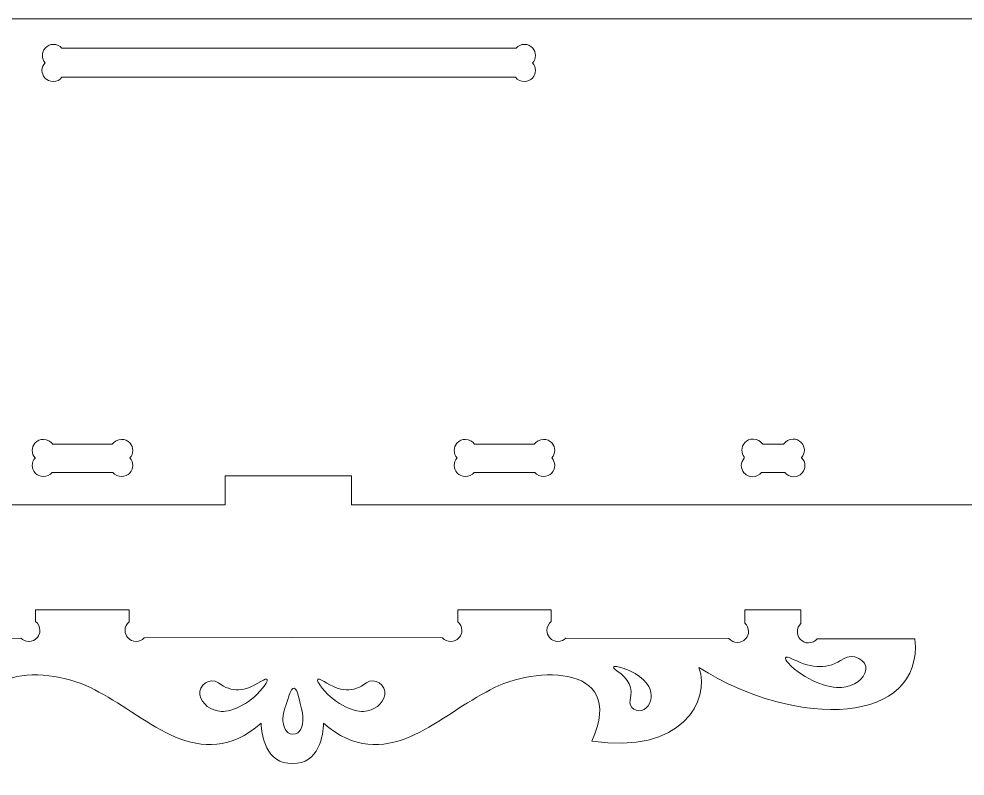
# Model space of a CAD drawing. Header units: centimetres. Extents: x -17.8 to 60.3, y -9.9 to 37.2.
# Drawn here: x -5.98 to 6.81, y -7.56 to 2.67 of the extents above; entities that cross this region are included whole.
import ezdxf

# ---------------------------------------------------------------- set-up
doc = ezdxf.new("R2010")
doc.units = ezdxf.units.CM
doc.header["$MEASUREMENT"] = 0
doc.layers.add('layer 1', color=7, linetype='Continuous')

msp = doc.modelspace()

# ---------------------------------------------------------------- linework, layer by layer
at = {"layer": 'layer 1', "color": 2, "lineweight": 9}
for points, knots in [([(-14.53482, -3.89638), (-14.53482, -3.89638), (-3.19512, -3.89638), (-3.19512, -3.89638), (-3.19512, -3.89638), (-3.19512, -3.89638), (-3.19512, -3.50211), (-3.19512, -3.50211), (-3.19512, -3.50211), (-3.19512, -3.50211), (-2.33718, -3.50211), (-2.33718, -3.50211), (-2.33718, -3.50211), (-2.33718, -3.50211), (-1.48664, -3.50211), (-1.48664, -3.50211), (-1.48664, -3.50211), (-1.48664, -3.50211), (-1.48664, -3.89638), (-1.48664, -3.89638), (-1.48664, -3.89638), (-1.48664, -3.89638), (9.86043, -3.89638), (9.86043, -3.89638), (9.86043, -3.89638), (9.94489, -4.17461), (10.20339, -4.37713), (10.50918, -4.37713), (10.50918, -4.37713), (10.88355, -4.37713), (11.18709, -4.0736), (11.18709, -3.69922), (11.18709, -3.69922), (11.18709, -3.43088), (11.0311, -3.19893), (10.80487, -3.08908), (10.80487, -3.08908), (10.80487, -3.08908), (10.80487, -1.98293), (10.80487, -1.98293), (10.80487, -1.98293), (10.80487, -1.98293), (10.77932, -1.98293), (10.77932, -1.98293), (10.77932, -1.98293), (10.77932, -1.9505), (10.70247, -1.92419), (10.60775, -1.92419), (10.60775, -1.92419), (10.51303, -1.92419), (10.4362, -1.9505), (10.4362, -1.98293), (10.4362, -1.98293), (10.4362, -1.98293), (10.41062, -1.98293), (10.41062, -1.98293), (10.41062, -1.98293), (10.41062, -1.98293), (10.41062, 0.74964), (10.41062, 0.74964), (10.41062, 0.74964), (10.41062, 0.74964), (10.45264, 0.74964), (10.45264, 0.74964), (10.45264, 0.74964), (10.45264, 0.7237), (10.5221, 0.70265), (10.60775, 0.70265), (10.60775, 0.70265), (10.6934, 0.70265), (10.76285, 0.7237), (10.76285, 0.74964), (10.76285, 0.74964), (10.76285, 0.74964), (10.80487, 0.74964), (10.80487, 0.74964), (10.80487, 0.74964), (10.80487, 0.74964), (10.80487, 2.67467), (10.80487, 2.67467), (10.80487, 2.67467), (10.80487, 2.67467), (-15.47926, 2.67467), (-15.47926, 2.67467), (-15.47926, 2.67467), (-15.47926, 2.67467), (-15.47926, 0.75874), (-15.47926, 0.75874), (-15.47926, 0.75874), (-15.47926, 0.75874), (-15.45368, 0.75874), (-15.45368, 0.75874), (-15.45368, 0.75874), (-15.45368, 0.72631), (-15.37684, 0.69999), (-15.28211, 0.69999), (-15.28211, 0.69999), (-15.18738, 0.69999), (-15.11057, 0.72631), (-15.11057, 0.75874), (-15.11057, 0.75874), (-15.11057, 0.75874), (-15.08498, 0.75874), (-15.08498, 0.75874), (-15.08498, 0.75874), (-15.08498, 0.75874), (-15.08498, -1.96474), (-15.08498, -1.96474), (-15.08498, -1.96474), (-15.08498, -1.96474), (-15.12701, -1.96474), (-15.12701, -1.96474), (-15.12701, -1.96474), (-15.12701, -1.9388), (-15.19646, -1.91775), (-15.28211, -1.91775), (-15.28211, -1.91775), (-15.36776, -1.91775), (-15.43722, -1.9388), (-15.43722, -1.96474), (-15.43722, -1.96474), (-15.43722, -1.96474), (-15.47926, -1.96474), (-15.47926, -1.96474), (-15.47926, -1.96474), (-15.47926, -1.96474), (-15.47926, -3.08908), (-15.47926, -3.08908), (-15.47926, -3.08908), (-15.70547, -3.19893), (-15.86146, -3.43088), (-15.86146, -3.69922), (-15.86146, -3.69922), (-15.86146, -4.0736), (-15.55792, -4.37713), (-15.18355, -4.37713), (-15.18355, -4.37713), (-14.87778, -4.37713), (-14.61926, -4.17461), (-14.53482, -3.89638)], [0, 0, 0, 0, 0.02777778, 0.02777778, 0.02777778, 0.02777778, 0.05555556, 0.05555556, 0.05555556, 0.05555556, 0.08333333, 0.08333333, 0.08333333, 0.08333333, 0.11111111, 0.11111111, 0.11111111, 0.11111111, 0.13888889, 0.13888889, 0.13888889, 0.13888889, 0.16666667, 0.16666667, 0.16666667, 0.16666667, 0.19444444, 0.19444444, 0.19444444, 0.19444444, 0.22222222, 0.22222222, 0.22222222, 0.22222222, 0.25, 0.25, 0.25, 0.25, 0.27777778, 0.27777778, 0.27777778, 0.27777778, 0.30555556, 0.30555556, 0.30555556, 0.30555556, 0.33333333, 0.33333333, 0.33333333, 0.33333333, 0.36111111, 0.36111111, 0.36111111, 0.36111111, 0.38888889, 0.38888889, 0.38888889, 0.38888889, 0.41666667, 0.41666667, 0.41666667, 0.41666667, 0.44444444, 0.44444444, 0.44444444, 0.44444444, 0.47222222, 0.47222222, 0.47222222, 0.47222222, 0.5, 0.5, 0.5, 0.5, 0.52777778, 0.52777778, 0.52777778, 0.52777778, 0.55555556, 0.55555556, 0.55555556, 0.55555556, 0.58333333, 0.58333333, 0.58333333, 0.58333333, 0.61111111, 0.61111111, 0.61111111, 0.61111111, 0.63888889, 0.63888889, 0.63888889, 0.63888889, 0.66666667, 0.66666667, 0.66666667, 0.66666667, 0.69444444, 0.69444444, 0.69444444, 0.69444444, 0.72222222, 0.72222222, 0.72222222, 0.72222222, 0.75, 0.75, 0.75, 0.75, 0.77777778, 0.77777778, 0.77777778, 0.77777778, 0.80555556, 0.80555556, 0.80555556, 0.80555556, 0.83333333, 0.83333333, 0.83333333, 0.83333333, 0.86111111, 0.86111111, 0.86111111, 0.86111111, 0.88888889, 0.88888889, 0.88888889, 0.88888889, 0.91666667, 0.91666667, 0.91666667, 0.91666667, 0.94444444, 0.94444444, 0.94444444, 0.94444444, 1, 1, 1, 1]), ([(-5.62911, 2.08264), (-5.65195, 2.10894), (-5.66577, 2.14323), (-5.66577, 2.18073), (-5.66577, 2.18073), (-5.66577, 2.21744), (-5.65253, 2.25107), (-5.63054, 2.27714), (-5.63054, 2.27714), (-5.62846, 2.27962), (-5.62721, 2.28098), (-5.62497, 2.28338), (-5.62497, 2.28338), (-5.5975, 2.31252), (-5.55847, 2.33073), (-5.51518, 2.33073), (-5.51518, 2.33073), (-5.47043, 2.33073), (-5.43025, 2.31127), (-5.40266, 2.2804), (-5.40266, 2.2804), (-5.40266, 2.2804), (0.73821, 2.2804), (0.73821, 2.2804), (0.73821, 2.2804), (0.76579, 2.31127), (0.80597, 2.33073), (0.85072, 2.33073), (0.85072, 2.33073), (0.89401, 2.33073), (0.93304, 2.31252), (0.96051, 2.28338), (0.96051, 2.28338), (0.96245, 2.28138), (0.96432, 2.2793), (0.96608, 2.27714), (0.96608, 2.27714), (0.98807, 2.25107), (1.00131, 2.21744), (1.00131, 2.18073), (1.00131, 2.18073), (1.00131, 2.14175), (0.98637, 2.10623), (0.96189, 2.07956), (0.96189, 2.07956), (0.98636, 2.05288), (1.00131, 2.01737), (1.00131, 1.97839), (1.00131, 1.97839), (1.00131, 1.94168), (0.98807, 1.90805), (0.96608, 1.88198), (0.96608, 1.88198), (0.96432, 1.87982), (0.96245, 1.87774), (0.96051, 1.87574), (0.96051, 1.87574), (0.93304, 1.8466), (0.89401, 1.82839), (0.85072, 1.82839), (0.85072, 1.82839), (0.80249, 1.82839), (0.75955, 1.85099), (0.73199, 1.88613), (0.73199, 1.88613), (0.73199, 1.88613), (-5.40212, 1.88613), (-5.40212, 1.88613), (-5.40212, 1.88613), (-5.42968, 1.85099), (-5.47262, 1.82839), (-5.52085, 1.82839), (-5.52085, 1.82839), (-5.56414, 1.82839), (-5.60317, 1.8466), (-5.63064, 1.87574), (-5.63064, 1.87574), (-5.63258, 1.87774), (-5.63445, 1.87982), (-5.63621, 1.88198), (-5.63621, 1.88198), (-5.6582, 1.90805), (-5.67144, 1.94168), (-5.67144, 1.97839), (-5.67144, 1.97839), (-5.67144, 2.01889), (-5.65531, 2.05565), (-5.62911, 2.08264)], [0, 0, 0, 0, 0.04347826, 0.04347826, 0.04347826, 0.04347826, 0.08695652, 0.08695652, 0.08695652, 0.08695652, 0.13043478, 0.13043478, 0.13043478, 0.13043478, 0.17391304, 0.17391304, 0.17391304, 0.17391304, 0.2173913, 0.2173913, 0.2173913, 0.2173913, 0.26086957, 0.26086957, 0.26086957, 0.26086957, 0.30434783, 0.30434783, 0.30434783, 0.30434783, 0.34782609, 0.34782609, 0.34782609, 0.34782609, 0.39130435, 0.39130435, 0.39130435, 0.39130435, 0.43478261, 0.43478261, 0.43478261, 0.43478261, 0.47826087, 0.47826087, 0.47826087, 0.47826087, 0.52173913, 0.52173913, 0.52173913, 0.52173913, 0.56521739, 0.56521739, 0.56521739, 0.56521739, 0.60869565, 0.60869565, 0.60869565, 0.60869565, 0.65217391, 0.65217391, 0.65217391, 0.65217391, 0.69565217, 0.69565217, 0.69565217, 0.69565217, 0.73913043, 0.73913043, 0.73913043, 0.73913043, 0.7826087, 0.7826087, 0.7826087, 0.7826087, 0.82608696, 0.82608696, 0.82608696, 0.82608696, 0.86956522, 0.86956522, 0.86956522, 0.86956522, 0.91304348, 0.91304348, 0.91304348, 0.91304348, 1, 1, 1, 1]), ([(-5.53426, -3.45651), (-5.53426, -3.45651), (-4.71297, -3.45651), (-4.71297, -3.45651), (-4.71297, -3.45651), (-4.68527, -3.49092), (-4.64262, -3.51298), (-4.5948, -3.51298), (-4.5948, -3.51298), (-4.55133, -3.51298), (-4.51213, -3.49474), (-4.48453, -3.46555), (-4.48453, -3.46555), (-4.48259, -3.46355), (-4.48071, -3.46147), (-4.47894, -3.4593), (-4.47894, -3.4593), (-4.45686, -3.43319), (-4.44355, -3.39951), (-4.44355, -3.36274), (-4.44355, -3.36274), (-4.44355, -3.3237), (-4.45855, -3.28813), (-4.48314, -3.26142), (-4.48314, -3.26142), (-4.45854, -3.23471), (-4.44355, -3.19913), (-4.44355, -3.16009), (-4.44355, -3.16009), (-4.44355, -3.12332), (-4.45686, -3.08964), (-4.47894, -3.06353), (-4.47894, -3.06353), (-4.48071, -3.06137), (-4.48259, -3.05929), (-4.48453, -3.05728), (-4.48453, -3.05728), (-4.51213, -3.0281), (-4.55133, -3.00986), (-4.5948, -3.00986), (-4.5948, -3.00986), (-4.64715, -3.00986), (-4.69329, -3.03629), (-4.72045, -3.07644), (-4.72045, -3.07644), (-4.72045, -3.07644), (-5.52679, -3.07644), (-5.52679, -3.07644), (-5.52679, -3.07644), (-5.55394, -3.03629), (-5.60008, -3.00986), (-5.65243, -3.00986), (-5.65243, -3.00986), (-5.69591, -3.00986), (-5.73511, -3.0281), (-5.7627, -3.05728), (-5.7627, -3.05728), (-5.76465, -3.05929), (-5.76653, -3.06137), (-5.7683, -3.06353), (-5.7683, -3.06353), (-5.79038, -3.08964), (-5.80369, -3.12332), (-5.80369, -3.16009), (-5.80369, -3.16009), (-5.80369, -3.19871), (-5.78899, -3.23394), (-5.76488, -3.26055), (-5.76488, -3.26055), (-5.76488, -3.26055), (-5.76488, -3.26229), (-5.76488, -3.26229), (-5.76488, -3.26229), (-5.78899, -3.2889), (-5.80369, -3.32412), (-5.80369, -3.36274), (-5.80369, -3.36274), (-5.80369, -3.39951), (-5.79038, -3.43319), (-5.7683, -3.4593), (-5.7683, -3.4593), (-5.76653, -3.46147), (-5.76465, -3.46355), (-5.7627, -3.46555), (-5.7627, -3.46555), (-5.73511, -3.49474), (-5.69591, -3.51298), (-5.65243, -3.51298), (-5.65243, -3.51298), (-5.60462, -3.51298), (-5.56197, -3.49092), (-5.53426, -3.45651)], [0, 0, 0, 0, 0.04166667, 0.04166667, 0.04166667, 0.04166667, 0.08333333, 0.08333333, 0.08333333, 0.08333333, 0.125, 0.125, 0.125, 0.125, 0.16666667, 0.16666667, 0.16666667, 0.16666667, 0.20833333, 0.20833333, 0.20833333, 0.20833333, 0.25, 0.25, 0.25, 0.25, 0.29166667, 0.29166667, 0.29166667, 0.29166667, 0.33333333, 0.33333333, 0.33333333, 0.33333333, 0.375, 0.375, 0.375, 0.375, 0.41666667, 0.41666667, 0.41666667, 0.41666667, 0.45833333, 0.45833333, 0.45833333, 0.45833333, 0.5, 0.5, 0.5, 0.5, 0.54166667, 0.54166667, 0.54166667, 0.54166667, 0.58333333, 0.58333333, 0.58333333, 0.58333333, 0.625, 0.625, 0.625, 0.625, 0.66666667, 0.66666667, 0.66666667, 0.66666667, 0.70833333, 0.70833333, 0.70833333, 0.70833333, 0.75, 0.75, 0.75, 0.75, 0.79166667, 0.79166667, 0.79166667, 0.79166667, 0.83333333, 0.83333333, 0.83333333, 0.83333333, 0.875, 0.875, 0.875, 0.875, 0.91666667, 0.91666667, 0.91666667, 0.91666667, 1, 1, 1, 1]), ([(0.99293, -3.45651), (0.99293, -3.45651), (0.1713, -3.45651), (0.1713, -3.45651), (0.1713, -3.45651), (0.14363, -3.49092), (0.10103, -3.51298), (0.05329, -3.51298), (0.05329, -3.51298), (0.00987, -3.51298), (-0.02928, -3.49474), (-0.05683, -3.46555), (-0.05683, -3.46555), (-0.05876, -3.46355), (-0.06066, -3.46147), (-0.06243, -3.4593), (-0.06243, -3.4593), (-0.08447, -3.43319), (-0.09775, -3.39951), (-0.09775, -3.36274), (-0.09775, -3.36274), (-0.09775, -3.3237), (-0.08276, -3.28815), (-0.05821, -3.26143), (-0.05821, -3.26143), (-0.08276, -3.23472), (-0.09775, -3.19913), (-0.09775, -3.16009), (-0.09775, -3.16009), (-0.09775, -3.12332), (-0.08447, -3.08964), (-0.06243, -3.06353), (-0.06243, -3.06353), (-0.06066, -3.06137), (-0.05876, -3.05929), (-0.05683, -3.05728), (-0.05683, -3.05728), (-0.02928, -3.0281), (0.00987, -3.00986), (0.05329, -3.00986), (0.05329, -3.00986), (0.10558, -3.00986), (0.15164, -3.03629), (0.17875, -3.07644), (0.17875, -3.07644), (0.17875, -3.07644), (0.98548, -3.07644), (0.98548, -3.07644), (0.98548, -3.07644), (1.01259, -3.03629), (1.05865, -3.00986), (1.11094, -3.00986), (1.11094, -3.00986), (1.15436, -3.00986), (1.19351, -3.0281), (1.22106, -3.05728), (1.22106, -3.05728), (1.22299, -3.05929), (1.22489, -3.06137), (1.22666, -3.06353), (1.22666, -3.06353), (1.2487, -3.08964), (1.26198, -3.12332), (1.26198, -3.16009), (1.26198, -3.16009), (1.26198, -3.19895), (1.24713, -3.23436), (1.22278, -3.26104), (1.22278, -3.26104), (1.22278, -3.26104), (1.22278, -3.2618), (1.22278, -3.2618), (1.22278, -3.2618), (1.24713, -3.28848), (1.26198, -3.32388), (1.26198, -3.36274), (1.26198, -3.36274), (1.26198, -3.39951), (1.2487, -3.43319), (1.22666, -3.4593), (1.22666, -3.4593), (1.22489, -3.46147), (1.22299, -3.46355), (1.22106, -3.46555), (1.22106, -3.46555), (1.19351, -3.49474), (1.15436, -3.51298), (1.11094, -3.51298), (1.11094, -3.51298), (1.0632, -3.51298), (1.0206, -3.49092), (0.99293, -3.45651)], [0, 0, 0, 0, 0.04166667, 0.04166667, 0.04166667, 0.04166667, 0.08333333, 0.08333333, 0.08333333, 0.08333333, 0.125, 0.125, 0.125, 0.125, 0.16666667, 0.16666667, 0.16666667, 0.16666667, 0.20833333, 0.20833333, 0.20833333, 0.20833333, 0.25, 0.25, 0.25, 0.25, 0.29166667, 0.29166667, 0.29166667, 0.29166667, 0.33333333, 0.33333333, 0.33333333, 0.33333333, 0.375, 0.375, 0.375, 0.375, 0.41666667, 0.41666667, 0.41666667, 0.41666667, 0.45833333, 0.45833333, 0.45833333, 0.45833333, 0.5, 0.5, 0.5, 0.5, 0.54166667, 0.54166667, 0.54166667, 0.54166667, 0.58333333, 0.58333333, 0.58333333, 0.58333333, 0.625, 0.625, 0.625, 0.625, 0.66666667, 0.66666667, 0.66666667, 0.66666667, 0.70833333, 0.70833333, 0.70833333, 0.70833333, 0.75, 0.75, 0.75, 0.75, 0.79166667, 0.79166667, 0.79166667, 0.79166667, 0.83333333, 0.83333333, 0.83333333, 0.83333333, 0.875, 0.875, 0.875, 0.875, 0.91666667, 0.91666667, 0.91666667, 0.91666667, 1, 1, 1, 1]), ([(4.05755, -3.45658), (4.05755, -3.45658), (4.37197, -3.45658), (4.37197, -3.45658), (4.37197, -3.45658), (4.39976, -3.49249), (4.44353, -3.51567), (4.4928, -3.51567), (4.4928, -3.51567), (4.5365, -3.51567), (4.5759, -3.49743), (4.60362, -3.46825), (4.60362, -3.46825), (4.60557, -3.46624), (4.60745, -3.46416), (4.60925, -3.462), (4.60925, -3.462), (4.63143, -3.43589), (4.6448, -3.4022), (4.6448, -3.36544), (4.6448, -3.36544), (4.6448, -3.3233), (4.62723, -3.28523), (4.59896, -3.25794), (4.59896, -3.25794), (4.59896, -3.25794), (4.59896, -3.25533), (4.59896, -3.25533), (4.59896, -3.25533), (4.62253, -3.22886), (4.63684, -3.19414), (4.63684, -3.15612), (4.63684, -3.15612), (4.63684, -3.11935), (4.62349, -3.08567), (4.60128, -3.05956), (4.60128, -3.05956), (4.59951, -3.05739), (4.59762, -3.05531), (4.59567, -3.05331), (4.59567, -3.05331), (4.56793, -3.02412), (4.52855, -3.00588), (4.48485, -3.00588), (4.48485, -3.00588), (4.43049, -3.00588), (4.3828, -3.03411), (4.35593, -3.07651), (4.35593, -3.07651), (4.35593, -3.07651), (4.0736, -3.07651), (4.0736, -3.07651), (4.0736, -3.07651), (4.04673, -3.03411), (3.99904, -3.00588), (3.94468, -3.00588), (3.94468, -3.00588), (3.90098, -3.00588), (3.8616, -3.02412), (3.83386, -3.05331), (3.83386, -3.05331), (3.83191, -3.05531), (3.83002, -3.05739), (3.82825, -3.05956), (3.82825, -3.05956), (3.80604, -3.08567), (3.79269, -3.11935), (3.79269, -3.15612), (3.79269, -3.15612), (3.79269, -3.19091), (3.80465, -3.22293), (3.82474, -3.2484), (3.82474, -3.2484), (3.82474, -3.2484), (3.82474, -3.26387), (3.82474, -3.26387), (3.82474, -3.26387), (3.7999, -3.29062), (3.78473, -3.32628), (3.78473, -3.36544), (3.78473, -3.36544), (3.78473, -3.4022), (3.7981, -3.43589), (3.82028, -3.462), (3.82028, -3.462), (3.82208, -3.46416), (3.82396, -3.46624), (3.82591, -3.46825), (3.82591, -3.46825), (3.85363, -3.49743), (3.89303, -3.51567), (3.93673, -3.51567), (3.93673, -3.51567), (3.986, -3.51567), (4.02977, -3.49249), (4.05755, -3.45658)], [0, 0, 0, 0, 0.04, 0.04, 0.04, 0.04, 0.08, 0.08, 0.08, 0.08, 0.12, 0.12, 0.12, 0.12, 0.16, 0.16, 0.16, 0.16, 0.2, 0.2, 0.2, 0.2, 0.24, 0.24, 0.24, 0.24, 0.28, 0.28, 0.28, 0.28, 0.32, 0.32, 0.32, 0.32, 0.36, 0.36, 0.36, 0.36, 0.4, 0.4, 0.4, 0.4, 0.44, 0.44, 0.44, 0.44, 0.48, 0.48, 0.48, 0.48, 0.52, 0.52, 0.52, 0.52, 0.56, 0.56, 0.56, 0.56, 0.6, 0.6, 0.6, 0.6, 0.64, 0.64, 0.64, 0.64, 0.68, 0.68, 0.68, 0.68, 0.72, 0.72, 0.72, 0.72, 0.76, 0.76, 0.76, 0.76, 0.8, 0.8, 0.8, 0.8, 0.84, 0.84, 0.84, 0.84, 0.88, 0.88, 0.88, 0.88, 0.92, 0.92, 0.92, 0.92, 1, 1, 1, 1]), ([(-10.70292, -5.70932), (-10.81605, -6.86363), (-9.12627, -6.9415), (-7.78223, -6.09675), (-7.78223, -6.09675), (-7.94373, -6.53997), (-7.54875, -7.27579), (-6.33407, -7.09026), (-6.33407, -7.09026), (-6.83037, -5.99284), (-5.45297, -6.07919), (-4.90402, -6.42884), (-4.90402, -6.42884), (-4.23096, -6.77096), (-3.53642, -7.56305), (-2.70668, -6.84983), (-2.70668, -6.84983), (-2.70445, -7.00371), (-2.64506, -7.40456), (-2.28519, -7.39104), (-2.28519, -7.39104), (-2.28519, -7.39104), (-2.28518, -7.39099), (-2.28518, -7.39099), (-2.28518, -7.39099), (-1.92534, -7.40451), (-1.86595, -7.00367), (-1.86372, -6.84979), (-1.86372, -6.84979), (-1.03398, -7.56301), (-0.33944, -6.77093), (0.33362, -6.4288), (0.33362, -6.4288), (0.88257, -6.07917), (2.25996, -5.99281), (1.76367, -7.09021), (1.76367, -7.09021), (2.97834, -7.27574), (3.37333, -6.53993), (3.21183, -6.09671), (3.21183, -6.09671), (4.55588, -6.94145), (6.24565, -6.86358), (6.13253, -5.70927), (6.13253, -5.70927), (6.13253, -5.70927), (4.80954, -5.70617), (4.80954, -5.70617), (4.80954, -5.70617), (4.78205, -5.74071), (4.73967, -5.76286), (4.6921, -5.76286), (4.6921, -5.76286), (4.64898, -5.76286), (4.6101, -5.74465), (4.58274, -5.71551), (4.58274, -5.71551), (4.58081, -5.71351), (4.57895, -5.71143), (4.57719, -5.70927), (4.57719, -5.70927), (4.55529, -5.6832), (4.5421, -5.64957), (4.5421, -5.61286), (4.5421, -5.61286), (4.5421, -5.56885), (4.56106, -5.52926), (4.59125, -5.50182), (4.59125, -5.50182), (4.59125, -5.50182), (4.59125, -5.3153), (4.59125, -5.3153), (4.59125, -5.3153), (4.59125, -5.3153), (3.83228, -5.3153), (3.83228, -5.3153), (3.83228, -5.3153), (3.83228, -5.3153), (3.83228, -5.49505), (3.83228, -5.49505), (3.83228, -5.49505), (3.86294, -5.52251), (3.88223, -5.56241), (3.88223, -5.6068), (3.88223, -5.6068), (3.88223, -5.64351), (3.86904, -5.67714), (3.84714, -5.70321), (3.84714, -5.70321), (3.84538, -5.70537), (3.84352, -5.70745), (3.84159, -5.70945), (3.84159, -5.70945), (3.81423, -5.73859), (3.77535, -5.7568), (3.73223, -5.7568), (3.73223, -5.7568), (3.68617, -5.7568), (3.64497, -5.73603), (3.61745, -5.70335), (3.61745, -5.70335), (3.61745, -5.70335), (1.41236, -5.69818), (1.41236, -5.69818), (1.41236, -5.69818), (1.38516, -5.72576), (1.34735, -5.74286), (1.30556, -5.74286), (1.30556, -5.74286), (1.26244, -5.74286), (1.22356, -5.72465), (1.1962, -5.69551), (1.1962, -5.69551), (1.19427, -5.69351), (1.19241, -5.69143), (1.19065, -5.68927), (1.19065, -5.68927), (1.16875, -5.6632), (1.15556, -5.62957), (1.15556, -5.59286), (1.15556, -5.59286), (1.15556, -5.54408), (1.17885, -5.50074), (1.21493, -5.47334), (1.21493, -5.47334), (1.21493, -5.47334), (1.21493, -5.31521), (1.21493, -5.31521), (1.21493, -5.31521), (1.21493, -5.31521), (-0.05002, -5.31521), (-0.05002, -5.31521), (-0.05002, -5.31521), (-0.05002, -5.31521), (-0.05002, -5.47622), (-0.05002, -5.47622), (-0.05002, -5.47622), (-0.01604, -5.50373), (0.00569, -5.54575), (0.00569, -5.59286), (0.00569, -5.59286), (0.00569, -5.62957), (-0.0075, -5.6632), (-0.0294, -5.68927), (-0.0294, -5.68927), (-0.03116, -5.69143), (-0.03302, -5.69351), (-0.03495, -5.69551), (-0.03495, -5.69551), (-0.06231, -5.72465), (-0.10119, -5.74286), (-0.14431, -5.74286), (-0.14431, -5.74286), (-0.18806, -5.74286), (-0.22743, -5.72411), (-0.25485, -5.69423), (-0.25485, -5.69423), (-0.25485, -5.69423), (-2.28581, -5.68944), (-2.28581, -5.68944), (-2.28581, -5.68944), (-2.28581, -5.68944), (-2.28581, -5.68946), (-2.28581, -5.68946), (-2.28581, -5.68946), (-2.28581, -5.68946), (-4.28834, -5.6942), (-4.28834, -5.6942), (-4.28834, -5.6942), (-4.31576, -5.7241), (-4.35514, -5.74286), (-4.39891, -5.74286), (-4.39891, -5.74286), (-4.44203, -5.74286), (-4.48091, -5.72465), (-4.50827, -5.69551), (-4.50827, -5.69551), (-4.5102, -5.69351), (-4.51206, -5.69143), (-4.51382, -5.68927), (-4.51382, -5.68927), (-4.53572, -5.6632), (-4.54891, -5.62957), (-4.54891, -5.59286), (-4.54891, -5.59286), (-4.54891, -5.54551), (-4.52696, -5.5033), (-4.49269, -5.4758), (-4.49269, -5.4758), (-4.49269, -5.4758), (-4.49269, -5.31521), (-4.49269, -5.31521), (-4.49269, -5.31521), (-4.49269, -5.31521), (-5.75765, -5.31521), (-5.75765, -5.31521), (-5.75765, -5.31521), (-5.75765, -5.31521), (-5.75765, -5.47372), (-5.75765, -5.47372), (-5.75765, -5.47372), (-5.72186, -5.50114), (-5.69878, -5.5443), (-5.69878, -5.59286), (-5.69878, -5.59286), (-5.69878, -5.62957), (-5.71197, -5.6632), (-5.73387, -5.68927), (-5.73387, -5.68927), (-5.73563, -5.69143), (-5.73749, -5.69351), (-5.73942, -5.69551), (-5.73942, -5.69551), (-5.76678, -5.72465), (-5.80566, -5.74286), (-5.84878, -5.74286), (-5.84878, -5.74286), (-5.89059, -5.74286), (-5.9284, -5.72575), (-5.95561, -5.69814), (-5.95561, -5.69814), (-5.95561, -5.69814), (-8.1618, -5.70336), (-8.1618, -5.70336), (-8.1618, -5.70336), (-8.1893, -5.73496), (-8.22981, -5.75494), (-8.27499, -5.75494), (-8.27499, -5.75494), (-8.31811, -5.75494), (-8.35699, -5.73673), (-8.38435, -5.70759), (-8.38435, -5.70759), (-8.38628, -5.70559), (-8.38814, -5.70351), (-8.3899, -5.70136), (-8.3899, -5.70136), (-8.4118, -5.67528), (-8.42499, -5.64165), (-8.42499, -5.60494), (-8.42499, -5.60494), (-8.42499, -5.56052), (-8.40568, -5.52062), (-8.37499, -5.49315), (-8.37499, -5.49315), (-8.37499, -5.49315), (-8.37499, -5.3153), (-8.37499, -5.3153), (-8.37499, -5.3153), (-8.37499, -5.3153), (-9.13396, -5.3153), (-9.13396, -5.3153), (-9.13396, -5.3153), (-9.13396, -5.3153), (-9.13396, -5.49093), (-9.13396, -5.49093), (-9.13396, -5.49093), (-9.10181, -5.51845), (-9.08142, -5.55931), (-9.08142, -5.60494), (-9.08142, -5.60494), (-9.08142, -5.64165), (-9.09461, -5.67528), (-9.11651, -5.70136), (-9.11651, -5.70136), (-9.11827, -5.70351), (-9.12013, -5.70559), (-9.12206, -5.70759), (-9.12206, -5.70759), (-9.14942, -5.73673), (-9.1883, -5.75494), (-9.23142, -5.75494), (-9.23142, -5.75494), (-9.27527, -5.75494), (-9.31471, -5.73612), (-9.34214, -5.70613), (-9.34214, -5.70613), (-9.34214, -5.70613), (-10.70292, -5.70932), (-10.70292, -5.70932)], [0, 0, 0, 0, 0.01408451, 0.01408451, 0.01408451, 0.01408451, 0.02816901, 0.02816901, 0.02816901, 0.02816901, 0.04225352, 0.04225352, 0.04225352, 0.04225352, 0.05633803, 0.05633803, 0.05633803, 0.05633803, 0.07042254, 0.07042254, 0.07042254, 0.07042254, 0.08450704, 0.08450704, 0.08450704, 0.08450704, 0.09859155, 0.09859155, 0.09859155, 0.09859155, 0.11267606, 0.11267606, 0.11267606, 0.11267606, 0.12676056, 0.12676056, 0.12676056, 0.12676056, 0.14084507, 0.14084507, 0.14084507, 0.14084507, 0.15492958, 0.15492958, 0.15492958, 0.15492958, 0.16901408, 0.16901408, 0.16901408, 0.16901408, 0.18309859, 0.18309859, 0.18309859, 0.18309859, 0.1971831, 0.1971831, 0.1971831, 0.1971831, 0.21126761, 0.21126761, 0.21126761, 0.21126761, 0.22535211, 0.22535211, 0.22535211, 0.22535211, 0.23943662, 0.23943662, 0.23943662, 0.23943662, 0.25352113, 0.25352113, 0.25352113, 0.25352113, 0.26760563, 0.26760563, 0.26760563, 0.26760563, 0.28169014, 0.28169014, 0.28169014, 0.28169014, 0.29577465, 0.29577465, 0.29577465, 0.29577465, 0.30985915, 0.30985915, 0.30985915, 0.30985915, 0.32394366, 0.32394366, 0.32394366, 0.32394366, 0.33802817, 0.33802817, 0.33802817, 0.33802817, 0.35211268, 0.35211268, 0.35211268, 0.35211268, 0.36619718, 0.36619718, 0.36619718, 0.36619718, 0.38028169, 0.38028169, 0.38028169, 0.38028169, 0.3943662, 0.3943662, 0.3943662, 0.3943662, 0.4084507, 0.4084507, 0.4084507, 0.4084507, 0.42253521, 0.42253521, 0.42253521, 0.42253521, 0.43661972, 0.43661972, 0.43661972, 0.43661972, 0.45070423, 0.45070423, 0.45070423, 0.45070423, 0.46478873, 0.46478873, 0.46478873, 0.46478873, 0.47887324, 0.47887324, 0.47887324, 0.47887324, 0.49295775, 0.49295775, 0.49295775, 0.49295775, 0.50704225, 0.50704225, 0.50704225, 0.50704225, 0.52112676, 0.52112676, 0.52112676, 0.52112676, 0.53521127, 0.53521127, 0.53521127, 0.53521127, 0.54929577, 0.54929577, 0.54929577, 0.54929577, 0.56338028, 0.56338028, 0.56338028, 0.56338028, 0.57746479, 0.57746479, 0.57746479, 0.57746479, 0.5915493, 0.5915493, 0.5915493, 0.5915493, 0.6056338, 0.6056338, 0.6056338, 0.6056338, 0.61971831, 0.61971831, 0.61971831, 0.61971831, 0.63380282, 0.63380282, 0.63380282, 0.63380282, 0.64788732, 0.64788732, 0.64788732, 0.64788732, 0.66197183, 0.66197183, 0.66197183, 0.66197183, 0.67605634, 0.67605634, 0.67605634, 0.67605634, 0.69014085, 0.69014085, 0.69014085, 0.69014085, 0.70422535, 0.70422535, 0.70422535, 0.70422535, 0.71830986, 0.71830986, 0.71830986, 0.71830986, 0.73239437, 0.73239437, 0.73239437, 0.73239437, 0.74647887, 0.74647887, 0.74647887, 0.74647887, 0.76056338, 0.76056338, 0.76056338, 0.76056338, 0.77464789, 0.77464789, 0.77464789, 0.77464789, 0.78873239, 0.78873239, 0.78873239, 0.78873239, 0.8028169, 0.8028169, 0.8028169, 0.8028169, 0.81690141, 0.81690141, 0.81690141, 0.81690141, 0.83098592, 0.83098592, 0.83098592, 0.83098592, 0.84507042, 0.84507042, 0.84507042, 0.84507042, 0.85915493, 0.85915493, 0.85915493, 0.85915493, 0.87323944, 0.87323944, 0.87323944, 0.87323944, 0.88732394, 0.88732394, 0.88732394, 0.88732394, 0.90140845, 0.90140845, 0.90140845, 0.90140845, 0.91549296, 0.91549296, 0.91549296, 0.91549296, 0.92957746, 0.92957746, 0.92957746, 0.92957746, 0.94366197, 0.94366197, 0.94366197, 0.94366197, 0.95774648, 0.95774648, 0.95774648, 0.95774648, 0.97183099, 0.97183099, 0.97183099, 0.97183099, 1, 1, 1, 1]), ([(4.41882, -6.0336), (4.63393, -6.2699), (4.97495, -6.37873), (5.13845, -6.36474), (5.13845, -6.36474), (5.30956, -6.35012), (5.44764, -6.25518), (5.4702, -6.12756), (5.4702, -6.12756), (5.49275, -5.99995), (5.28759, -5.88959), (5.1652, -5.97688), (5.1652, -5.97688), (4.96068, -6.12279), (4.74658, -6.11081), (4.48511, -5.98476), (4.48511, -5.98476), (4.35229, -5.92073), (4.36442, -5.97384), (4.41882, -6.0336)], [0, 0, 0, 0, 0.16666667, 0.16666667, 0.16666667, 0.16666667, 0.33333333, 0.33333333, 0.33333333, 0.33333333, 0.5, 0.5, 0.5, 0.5, 0.66666667, 0.66666667, 0.66666667, 0.66666667, 1, 1, 1, 1]), ([(2.11973, -6.08434), (2.34764, -6.13094), (2.51758, -6.29261), (2.55143, -6.39198), (2.55143, -6.39198), (2.58686, -6.49597), (2.5556, -6.60735), (2.46978, -6.66257), (2.46978, -6.66257), (2.38397, -6.71779), (2.24941, -6.63536), (2.27938, -6.5356), (2.27938, -6.5356), (2.32949, -6.36888), (2.26335, -6.24877), (2.10237, -6.13889), (2.10237, -6.13889), (2.0206, -6.08307), (2.06209, -6.07256), (2.11973, -6.08434)], [0, 0, 0, 0, 0.16666667, 0.16666667, 0.16666667, 0.16666667, 0.33333333, 0.33333333, 0.33333333, 0.33333333, 0.5, 0.5, 0.5, 0.5, 0.66666667, 0.66666667, 0.66666667, 0.66666667, 1, 1, 1, 1]), ([(-2.65475, -6.33114), (-2.82558, -6.57512), (-3.10802, -6.69639), (-3.24631, -6.68842), (-3.24631, -6.68842), (-3.39104, -6.6801), (-3.51146, -6.59032), (-3.53602, -6.46365), (-3.53602, -6.46365), (-3.56057, -6.337), (-3.39262, -6.2192), (-3.28575, -6.30191), (-3.28575, -6.30191), (-3.10716, -6.44016), (-2.92739, -6.42032), (-2.7127, -6.28478), (-2.7127, -6.28478), (-2.60365, -6.21593), (-2.61155, -6.26943), (-2.65475, -6.33114)], [0, 0, 0, 0, 0.16666667, 0.16666667, 0.16666667, 0.16666667, 0.33333333, 0.33333333, 0.33333333, 0.33333333, 0.5, 0.5, 0.5, 0.5, 0.66666667, 0.66666667, 0.66666667, 0.66666667, 1, 1, 1, 1]), ([(-1.91565, -6.33114), (-1.74482, -6.57512), (-1.46238, -6.69639), (-1.32409, -6.68842), (-1.32409, -6.68842), (-1.17937, -6.6801), (-1.05894, -6.59032), (-1.03438, -6.46365), (-1.03438, -6.46365), (-1.00983, -6.337), (-1.17778, -6.2192), (-1.28465, -6.30191), (-1.28465, -6.30191), (-1.46324, -6.44016), (-1.64301, -6.42032), (-1.8577, -6.28478), (-1.8577, -6.28478), (-1.96675, -6.21593), (-1.95885, -6.26943), (-1.91565, -6.33114)], [0, 0, 0, 0, 0.16666667, 0.16666667, 0.16666667, 0.16666667, 0.33333333, 0.33333333, 0.33333333, 0.33333333, 0.5, 0.5, 0.5, 0.5, 0.66666667, 0.66666667, 0.66666667, 0.66666667, 1, 1, 1, 1]), ([(-2.20392, -6.48793), (-2.17023, -6.62965), (-2.14239, -6.69399), (-2.14239, -6.77819), (-2.14239, -6.77819), (-2.14239, -6.88761), (-2.17641, -6.99704), (-2.27847, -6.99704), (-2.27847, -6.99704), (-2.38051, -6.99704), (-2.41453, -6.88761), (-2.41453, -6.77819), (-2.41453, -6.77819), (-2.41453, -6.69528), (-2.36913, -6.60546), (-2.33154, -6.48369), (-2.33154, -6.48369), (-2.28324, -6.32715), (-2.23836, -6.34304), (-2.20392, -6.48793)], [0, 0, 0, 0, 0.16666667, 0.16666667, 0.16666667, 0.16666667, 0.33333333, 0.33333333, 0.33333333, 0.33333333, 0.5, 0.5, 0.5, 0.5, 0.66666667, 0.66666667, 0.66666667, 0.66666667, 1, 1, 1, 1])]:
    msp.add_open_spline(points, degree=3, knots=knots, dxfattribs=at)

doc.saveas('drawing.dxf')
